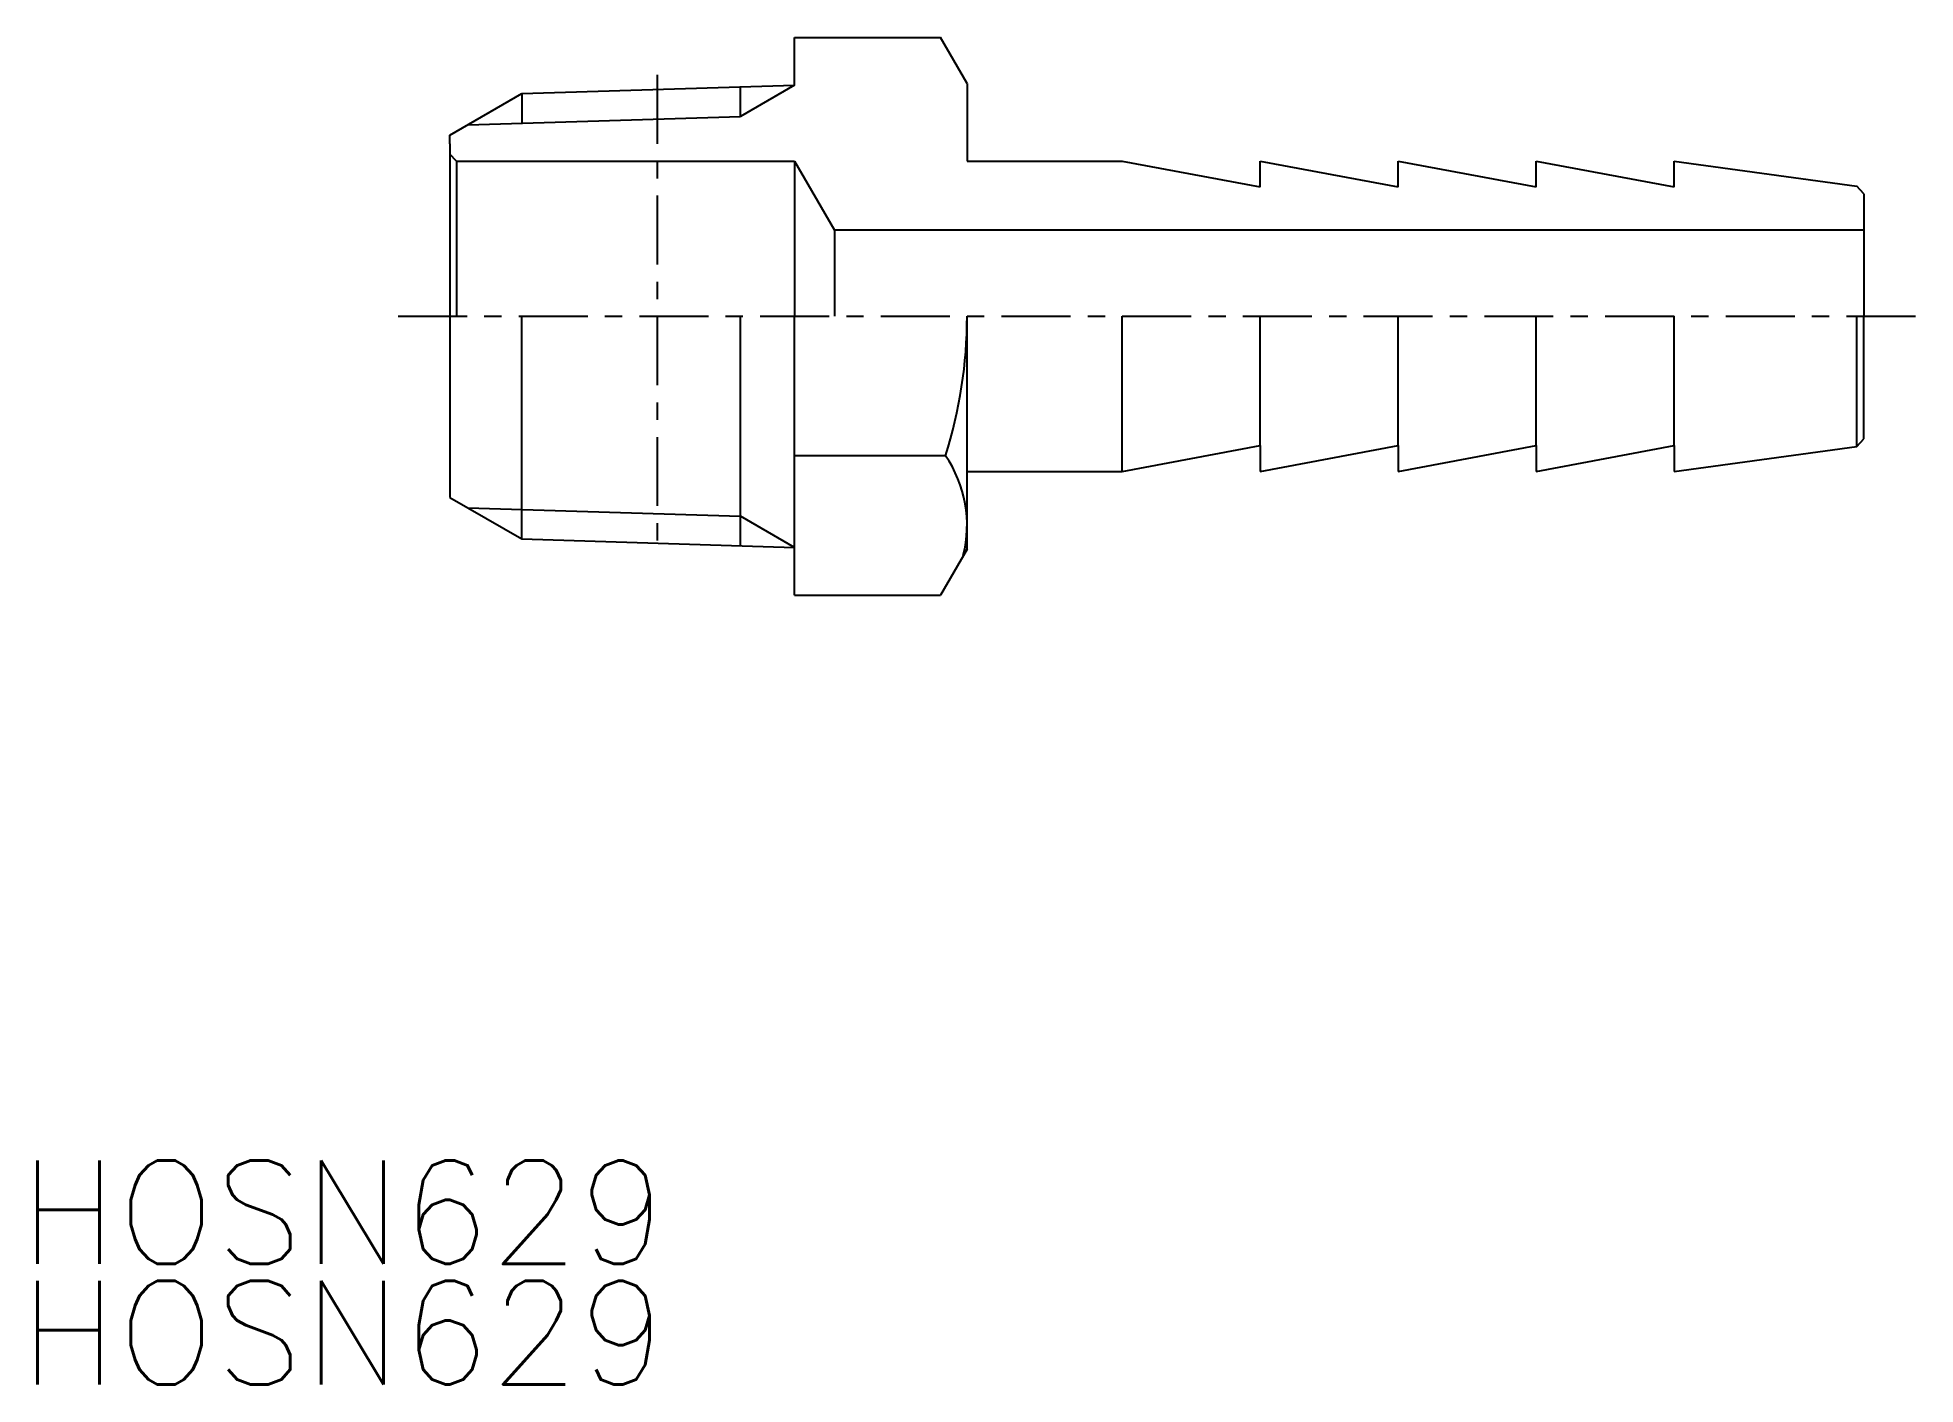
# Model space of a CAD drawing. Extents: x 0 to 279, y 0 to 238.
# Drawn here: x 224.3 to 278.7, y 198.9 to 238 of the extents above; entities outside this region: 1.
import ezdxf

# ---------------------------------------------------------------- set-up
doc = ezdxf.new("R2010")
doc.units = 0
doc.header["$LTSCALE"] = 0.5
doc.linetypes.add('CENTER', pattern=[7, 4, -1, 1, -1])
doc.layers.get('0').update_dxf_attribs({"linetype": 'CONTINUOUS'})
doc.layers.add('CENTER', color=1, linetype='CENTER')
doc.styles.get("Standard").update_dxf_attribs({"font": 'txt.shx', "bigfont": '@extfont2.shx'})

msp = doc.modelspace()

# ---------------------------------------------------------------- linework, layer by layer
at = {"color": 7, "linetype": 'CONTINUOUS'}
for p, q in [((246.203, 237.985), (250.434, 237.985)), ((246.203, 236.605), (246.203, 237.985)), ((251.203, 236.652), (250.434, 237.985)), ((236.203, 235.152), (238.292, 236.358)), ((238.292, 236.358), (246.203, 236.605)), ((238.292, 236.358), (238.292, 235.501)), ((244.631, 235.699), (244.631, 236.556)), ((251.203, 236.652), (251.203, 234.402)), ((236.203, 234.902), (236.203, 235.152)), ((236.203, 234.902), (236.203, 229.902)), ((236.403, 234.402), (236.203, 234.602)), ((236.403, 234.402), (246.203, 234.402)), ((236.403, 234.402), (236.403, 229.902)), ((246.203, 234.402), (246.203, 229.902)), ((246.203, 234.402), (247.358, 232.402)), ((251.203, 234.402), (255.703, 234.402)), ((255.703, 234.402), (259.703, 233.652)), ((259.703, 234.402), (263.703, 233.652)), ((259.703, 233.652), (259.703, 234.402)), ((259.703, 234.402), (259.703, 234.402)), ((263.703, 234.402), (267.703, 233.652)), ((263.703, 233.652), (263.703, 234.402)), ((267.703, 234.402), (271.703, 233.652)), ((267.703, 233.652), (267.703, 234.402)), ((271.703, 234.402), (277.005, 233.679)), ((271.703, 233.652), (271.703, 234.402)), ((277.203, 233.452), (277.005, 233.679)), ((277.203, 233.452), (277.203, 229.902)), ((277.203, 232.402), (247.358, 232.402)), ((247.358, 232.402), (247.358, 229.902)), ((236.203, 229.902), (236.203, 224.652)), ((238.292, 223.446), (238.292, 229.902)), ((244.631, 223.248), (244.631, 229.902)), ((246.203, 221.819), (246.203, 229.902)), ((251.203, 223.152), (251.203, 229.902)), ((255.703, 225.402), (255.703, 229.902)), ((259.703, 226.152), (259.703, 229.902)), ((263.703, 226.152), (263.703, 229.902)), ((267.703, 226.152), (267.703, 229.902)), ((271.703, 226.152), (271.703, 229.902)), ((277.005, 226.125), (277.005, 229.902)), ((277.203, 226.352), (277.203, 229.902)), ((255.703, 225.402), (259.703, 226.152)), ((259.703, 225.402), (263.703, 226.152)), ((259.703, 226.152), (259.703, 225.402)), ((263.703, 225.402), (267.703, 226.152)), ((263.703, 226.152), (263.703, 225.402)), ((267.703, 225.402), (271.703, 226.152)), ((267.703, 226.152), (267.703, 225.402)), ((271.703, 226.152), (271.703, 225.402)), ((271.703, 225.402), (277.005, 226.125)), ((277.005, 226.125), (277.203, 226.352)), ((250.578, 225.86), (246.203, 225.86)), ((251.203, 225.402), (255.703, 225.402)), ((259.703, 225.402), (259.703, 225.402)), ((236.203, 224.652), (238.292, 223.446)), ((238.292, 223.446), (246.199, 223.199)), ((251.203, 223.152), (250.434, 221.819)), ((246.203, 221.819), (250.434, 221.819))]:
    msp.add_line(p, q, dxfattribs=at)
at = {"color": 3, "linetype": 'CONTINUOUS'}
for p, q in [((246.203, 236.605), (244.631, 235.699)), ((236.724, 235.452), (244.631, 235.699)), ((236.724, 224.351), (244.631, 224.104)), ((246.199, 223.199), (244.631, 224.104))]:
    msp.add_line(p, q, dxfattribs=at)
at = {"color": 7, "linetype": 'CONTINUOUS'}
for centre, radius, start, end in [((237.828, 229.902), 13.375, 342.412, 0), ((247.625, 223.84), 3.578, 345.8165, 34.3842)]:
    msp.add_arc(centre, radius, start, end, dxfattribs=at)
msp.add_point((0, 0))
at = {"layer": 'CENTER', "color": 1, "linetype": 'CENTER'}
for p, q in [((242.213, 236.902), (242.213, 222.902)), ((234.703, 229.902), (278.703, 229.902))]:
    msp.add_line(p, q, dxfattribs=at)

# ---------------------------------------------------------------- texts
at = {"color": 7, "linetype": 'CONTINUOUS'}
for p in [(223.736, 202.426), (223.736, 198.931)]:
    msp.add_text('HOSN629', height=3, dxfattribs=at).set_placement(p)

doc.saveas('drawing.dxf')
